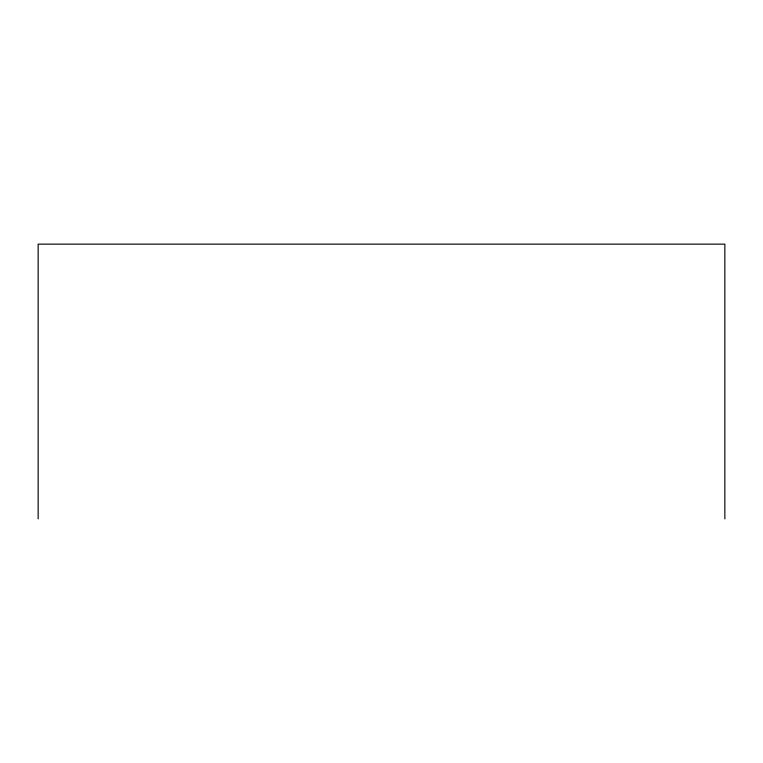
<?xml version="1.0" encoding="UTF-8"?>
<svg xmlns="http://www.w3.org/2000/svg" width="763" height="763" viewBox="0 0 763 763"><rect width="100%" height="100%" fill="white"/><g stroke="black" fill="none" stroke-linecap="round" stroke-linejoin="round"><path stroke-width="1.14" d="M724.85 518.859L724.85 244.141L38.15 244.141L38.15 518.859"/></g></svg>
